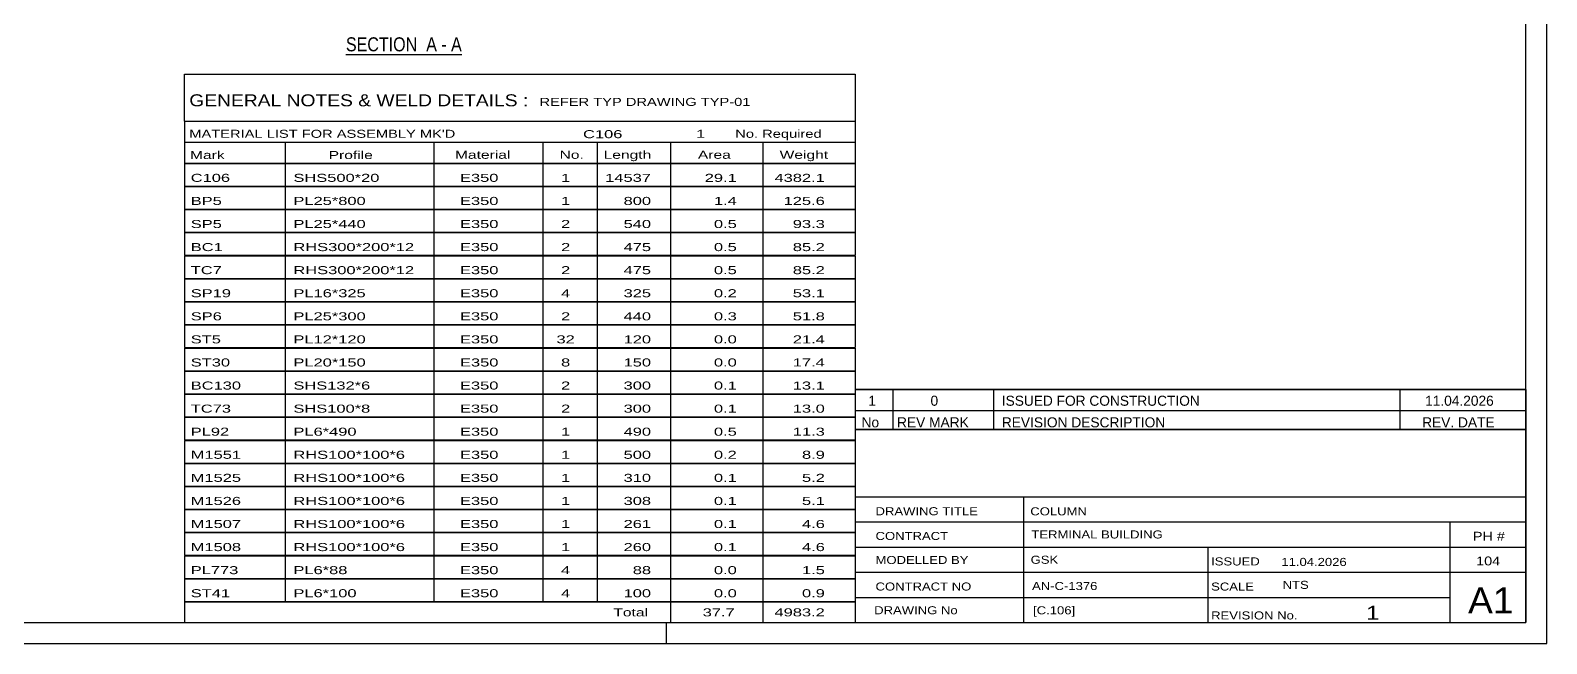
# Model space of a CAD drawing. Header units: millimetres. Extents: x -132 to 462, y -157 to 263.
# Drawn here: x 100.2 to 461.9, y -157 to -10.8 of the extents above; entities that cross this region are included whole.
import ezdxf

# ---------------------------------------------------------------- set-up
doc = ezdxf.new("R2010")
doc.units = ezdxf.units.MM
doc.styles.add('Arial Narrow', font='ARIALN.TTF', dxfattribs={"height": 0.2})

# ---------------------------------------------------------------- blocks, each defined once
blk = doc.blocks.new('Unknown-339278202-1134')
at = {"color": 5, "linetype": 'Continuous'}
for p, q in [((461.95, -157), (461.95, 263)), ((456.95, -152), (456.95, 258)), ((-127.05, -152), (456.95, -152)), ((251.95, -157), (251.95, -152)), ((-132.05, -157), (461.95, -157))]:
    blk.add_line(p, q, dxfattribs=at)
blk = doc.blocks.new('Unknown-339278202-17 - 2097')
at = {"color": 6, "linetype": 'Continuous'}
blk.add_line((175.47, -16.58), (203.12, -16.58), dxfattribs=at)
at = {"color": 0, "linetype": 'Continuous'}
blk.add_wipeout([(193.58, -15.83), (193.58, -12.33), (175.47, -12.33), (175.47, -15.83)], dxfattribs=at)
at = {"color": 7, "linetype": 'Continuous', "style": 'Arial Narrow'}
blk.add_text('SECTION ', height=3.34, dxfattribs=at).set_placement((175.47, -15.83))
at = {"color": 0, "linetype": 'Continuous'}
blk.add_wipeout([(197.18, -15.83), (197.18, -12.33), (194.63, -12.33), (194.63, -15.83)], dxfattribs=at)
blk.add_wipeout([(199.51, -15.83), (199.51, -12.33), (198.23, -12.33), (198.23, -15.83)], dxfattribs=at)
at = {"color": 7, "linetype": 'Continuous', "style": 'Arial Narrow'}
blk.add_text('A', height=3.34, dxfattribs=at).set_placement((194.63, -15.83))
at = {"color": 0, "linetype": 'Continuous'}
blk.add_wipeout([(203.12, -15.83), (203.12, -12.33), (200.56, -12.33), (200.56, -15.83)], dxfattribs=at)
at = {"color": 7, "linetype": 'Continuous', "style": 'Arial Narrow'}
for s, p in [('-', (198.23, -15.83)), ('A', (200.56, -15.83))]:
    blk.add_text(s, height=3.34, dxfattribs=at).set_placement(p)
blk = doc.blocks.new('Unknown-339278202-14171')
at = {"color": 7, "linetype": 'Continuous'}
for p, q in [((136.95, -21.25), (296.95, -21.25)), ((136.95, -32.5), (136.95, -21.25)), ((296.95, -21.25), (296.95, -32.5)), ((136.95, -32.5), (296.95, -32.5)), ((136.95, -32.5), (136.95, -37.5)), ((296.95, -32.5), (296.95, -37.5)), ((136.95, -37.5), (296.95, -37.5)), ((136.95, -37.5), (136.95, -42.5)), ((160.95, -37.5), (160.95, -42.5)), ((196.45, -37.5), (196.45, -42.5)), ((222.45, -37.5), (222.45, -42.5)), ((235.45, -37.5), (235.45, -42.5)), ((252.95, -37.5), (252.95, -42.5)), ((274.95, -37.5), (274.95, -42.5)), ((296.95, -37.5), (296.95, -42.5)), ((136.95, -42.5), (296.95, -42.5)), ((136.95, -42.55), (136.95, -47.95)), ((136.95, -42.55), (296.95, -42.55)), ((160.95, -42.5), (160.95, -48)), ((196.45, -42.5), (196.45, -48)), ((222.45, -42.5), (222.45, -48)), ((235.45, -42.5), (235.45, -48)), ((252.95, -42.5), (252.95, -48)), ((274.95, -42.5), (274.95, -48)), ((296.95, -42.55), (296.95, -47.95)), ((136.95, -47.95), (296.95, -47.95)), ((136.95, -48.05), (136.95, -53.45)), ((136.95, -48.05), (296.95, -48.05)), ((160.95, -48), (160.95, -53.5)), ((196.45, -48), (196.45, -53.5)), ((222.45, -48), (222.45, -53.5)), ((235.45, -48), (235.45, -53.5)), ((252.95, -48), (252.95, -53.5)), ((274.95, -48), (274.95, -53.5)), ((296.95, -48.05), (296.95, -53.45)), ((136.95, -53.45), (296.95, -53.45)), ((136.95, -53.55), (136.95, -58.95)), ((136.95, -53.55), (296.95, -53.55)), ((160.95, -53.5), (160.95, -59)), ((196.45, -53.5), (196.45, -59)), ((222.45, -53.5), (222.45, -59)), ((235.45, -53.5), (235.45, -59)), ((252.95, -53.5), (252.95, -59)), ((274.95, -53.5), (274.95, -59)), ((296.95, -53.55), (296.95, -58.95)), ((136.95, -58.95), (296.95, -58.95)), ((136.95, -59.05), (136.95, -64.45)), ((136.95, -59.05), (296.95, -59.05)), ((160.95, -59), (160.95, -64.5)), ((196.45, -59), (196.45, -64.5)), ((222.45, -59), (222.45, -64.5)), ((235.45, -59), (235.45, -64.5)), ((252.95, -59), (252.95, -64.5)), ((274.95, -59), (274.95, -64.5)), ((296.95, -59.05), (296.95, -64.45)), ((136.95, -64.45), (296.95, -64.45)), ((136.95, -64.55), (136.95, -69.95)), ((136.95, -64.55), (296.95, -64.55)), ((160.95, -64.5), (160.95, -70)), ((196.45, -64.5), (196.45, -70)), ((222.45, -64.5), (222.45, -70)), ((235.45, -64.5), (235.45, -70)), ((252.95, -64.5), (252.95, -70)), ((274.95, -64.5), (274.95, -70)), ((296.95, -64.55), (296.95, -69.95)), ((136.95, -69.95), (296.95, -69.95)), ((136.95, -70.05), (136.95, -75.45)), ((136.95, -70.05), (296.95, -70.05)), ((160.95, -70), (160.95, -75.5)), ((196.45, -70), (196.45, -75.5)), ((222.45, -70), (222.45, -75.5)), ((235.45, -70), (235.45, -75.5)), ((252.95, -70), (252.95, -75.5)), ((274.95, -70), (274.95, -75.5)), ((296.95, -70.05), (296.95, -75.45)), ((136.95, -75.45), (296.95, -75.45)), ((136.95, -75.55), (136.95, -80.95)), ((136.95, -75.55), (296.95, -75.55)), ((160.95, -75.5), (160.95, -81)), ((196.45, -75.5), (196.45, -81)), ((222.45, -75.5), (222.45, -81)), ((235.45, -75.5), (235.45, -81)), ((252.95, -75.5), (252.95, -81)), ((274.95, -75.5), (274.95, -81)), ((296.95, -75.55), (296.95, -80.95)), ((136.95, -80.95), (296.95, -80.95)), ((136.95, -81.05), (136.95, -86.45)), ((136.95, -81.05), (296.95, -81.05)), ((160.95, -81), (160.95, -86.5)), ((196.45, -81), (196.45, -86.5)), ((222.45, -81), (222.45, -86.5)), ((235.45, -81), (235.45, -86.5)), ((252.95, -81), (252.95, -86.5)), ((274.95, -81), (274.95, -86.5)), ((296.95, -81.05), (296.95, -86.45)), ((136.95, -86.45), (296.95, -86.45)), ((136.95, -86.55), (136.95, -91.95)), ((136.95, -86.55), (296.95, -86.55)), ((160.95, -86.5), (160.95, -92)), ((196.45, -86.5), (196.45, -92)), ((222.45, -86.5), (222.45, -92)), ((235.45, -86.5), (235.45, -92)), ((252.95, -86.5), (252.95, -92)), ((274.95, -86.5), (274.95, -92)), ((296.95, -86.55), (296.95, -91.95)), ((136.95, -91.95), (296.95, -91.95)), ((136.95, -92.05), (136.95, -97.45)), ((136.95, -92.05), (296.95, -92.05)), ((160.95, -92), (160.95, -97.5)), ((196.45, -92), (196.45, -97.5)), ((222.45, -92), (222.45, -97.5)), ((235.45, -92), (235.45, -97.5)), ((252.95, -92), (252.95, -97.5)), ((274.95, -92), (274.95, -97.5)), ((296.95, -92.05), (296.95, -97.45)), ((136.95, -97.45), (296.95, -97.45)), ((136.95, -97.55), (136.95, -102.95)), ((136.95, -97.55), (296.95, -97.55)), ((160.95, -97.5), (160.95, -103)), ((196.45, -97.5), (196.45, -103)), ((222.45, -97.5), (222.45, -103)), ((235.45, -97.5), (235.45, -103)), ((252.95, -97.5), (252.95, -103)), ((274.95, -97.5), (274.95, -103)), ((296.95, -97.55), (296.95, -102.95)), ((136.95, -102.95), (296.95, -102.95)), ((136.95, -103.05), (136.95, -108.45)), ((136.95, -103.05), (296.95, -103.05)), ((160.95, -103), (160.95, -108.5)), ((196.45, -103), (196.45, -108.5)), ((222.45, -103), (222.45, -108.5)), ((235.45, -103), (235.45, -108.5)), ((252.95, -103), (252.95, -108.5)), ((274.95, -103), (274.95, -108.5)), ((296.95, -103.05), (296.95, -108.45)), ((136.95, -108.45), (296.95, -108.45)), ((160.95, -108.5), (160.95, -114)), ((196.45, -108.5), (196.45, -114)), ((222.45, -108.5), (222.45, -114)), ((235.45, -108.5), (235.45, -114)), ((252.95, -108.5), (252.95, -114)), ((274.95, -108.5), (274.95, -114)), ((136.95, -108.55), (136.95, -113.95)), ((136.95, -108.55), (296.95, -108.55)), ((296.95, -108.55), (296.95, -113.95)), ((136.95, -113.95), (296.95, -113.95)), ((136.95, -114.05), (136.95, -119.45)), ((136.95, -114.05), (296.95, -114.05)), ((160.95, -114), (160.95, -119.5)), ((196.45, -114), (196.45, -119.5)), ((222.45, -114), (222.45, -119.5)), ((235.45, -114), (235.45, -119.5)), ((252.95, -114), (252.95, -119.5)), ((274.95, -114), (274.95, -119.5)), ((296.95, -114.05), (296.95, -119.45)), ((136.95, -119.45), (296.95, -119.45)), ((136.95, -119.55), (136.95, -124.95)), ((136.95, -119.55), (296.95, -119.55)), ((160.95, -119.5), (160.95, -125)), ((196.45, -119.5), (196.45, -125)), ((222.45, -119.5), (222.45, -125)), ((235.45, -119.5), (235.45, -125)), ((252.95, -119.5), (252.95, -125)), ((274.95, -119.5), (274.95, -125)), ((296.95, -119.55), (296.95, -124.95)), ((136.95, -124.95), (296.95, -124.95)), ((136.95, -125.05), (136.95, -130.45)), ((136.95, -125.05), (296.95, -125.05)), ((160.95, -125), (160.95, -130.5)), ((196.45, -125), (196.45, -130.5)), ((222.45, -125), (222.45, -130.5)), ((235.45, -125), (235.45, -130.5)), ((252.95, -125), (252.95, -130.5)), ((274.95, -125), (274.95, -130.5)), ((296.95, -125.05), (296.95, -130.45)), ((136.95, -130.45), (296.95, -130.45)), ((136.95, -130.55), (136.95, -135.95)), ((136.95, -130.55), (296.95, -130.55)), ((160.95, -130.5), (160.95, -136)), ((196.45, -130.5), (196.45, -136)), ((222.45, -130.5), (222.45, -136)), ((235.45, -130.5), (235.45, -136)), ((252.95, -130.5), (252.95, -136)), ((274.95, -130.5), (274.95, -136)), ((296.95, -130.55), (296.95, -135.95)), ((136.95, -135.95), (296.95, -135.95)), ((136.95, -136.05), (136.95, -141.45)), ((136.95, -136.05), (296.95, -136.05)), ((160.95, -136), (160.95, -141.5)), ((196.45, -136), (196.45, -141.5)), ((222.45, -136), (222.45, -141.5)), ((235.45, -136), (235.45, -141.5)), ((252.95, -136), (252.95, -141.5)), ((274.95, -136), (274.95, -141.5)), ((296.95, -136.05), (296.95, -141.45)), ((136.95, -141.45), (296.95, -141.45)), ((136.95, -141.55), (136.95, -146.95)), ((136.95, -141.55), (296.95, -141.55)), ((160.95, -141.5), (160.95, -147)), ((196.45, -141.5), (196.45, -147)), ((222.45, -141.5), (222.45, -147)), ((235.45, -141.5), (235.45, -147)), ((252.95, -141.5), (252.95, -147)), ((274.95, -141.5), (274.95, -147)), ((296.95, -141.55), (296.95, -146.95)), ((136.95, -146.95), (296.95, -146.95)), ((136.95, -147), (296.95, -147)), ((136.95, -147), (136.95, -152)), ((252.95, -147), (252.95, -152)), ((274.95, -147), (274.95, -152)), ((296.95, -147), (296.95, -152)), ((136.95, -152), (296.95, -152))]:
    blk.add_line(p, q, dxfattribs=at)
at = {"color": 7, "style": 'Arial Narrow'}
for s, height, width, p in [('GENERAL NOTES & WELD DETAILS :', 2.8633, 1.4, (138.1, -28.94)), ('REFER TYP DRAWING TYP-01', 1.9089, 1.6, (221.65, -28.84)), ("MATERIAL LIST FOR ASSEMBLY MK'D", 1.9089, 1.6, (138.1, -36.44)), ('C106', 1.909, 1.794707, (232.05, -36.53)), ('1', 1.91, 1.794707, (259.03, -36.44)), ('No. Required', 1.9089, 1.6, (268.36, -36.44)), ('Mark', 1.909, 1.7, (138.28, -41.5)), ('Profile', 1.909, 1.7, (171.36, -41.5)), ('Material', 1.909, 1.7, (201.49, -41.44)), ('No.', 1.909, 1.7, (226.45, -41.44)), ('Length', 1.909, 1.7, (236.95, -41.44)), ('Area', 1.909, 1.7, (259.45, -41.44)), ('Weight', 1.909, 1.7, (278.95, -41.44))]:
    blk.add_text(s, height=height, dxfattribs=dict(at, width=width)).set_placement(p)
at = {"color": 7, "linetype": 'Continuous', "style": 'Arial Narrow'}
for s, height, width, p in [('C106', 1.909, 1.794707, (138.45, -46.94)), ('SHS500*20', 1.909, 1.794707, (162.95, -46.94)), ('E350', 1.909, 1.794707, (202.69, -46.94)), ('1', 1.91, 1.794707, (226.8, -46.94)), ('14537', 1.909, 1.794707, (237.34, -46.94)), ('29.1', 1.909, 1.794707, (261.08, -46.94)), ('4382.1', 1.909, 1.794707, (277.72, -46.94)), ('BP5', 1.909, 1.794707, (138.45, -52.44)), ('PL25*800', 1.909, 1.794707, (162.95, -52.44)), ('E350', 1.909, 1.794707, (202.69, -52.44)), ('1', 1.91, 1.794707, (226.8, -52.44)), ('800', 1.909, 1.794707, (241.72, -52.44)), ('1.4', 1.909, 1.794707, (263.27, -52.44)), ('125.6', 1.909, 1.794707, (279.9, -52.44)), ('SP5', 1.909, 1.794707, (138.45, -57.94)), ('PL25*440', 1.909, 1.794707, (162.95, -57.94)), ('E350', 1.909, 1.794707, (202.69, -57.94)), ('2', 1.91, 1.794707, (226.8, -57.94)), ('540', 1.909, 1.794707, (241.72, -57.94)), ('0.5', 1.909, 1.794707, (263.27, -57.94)), ('93.3', 1.909, 1.794707, (282.09, -57.94)), ('BC1', 1.909, 1.794707, (138.45, -63.44)), ('RHS300*200*12', 1.9089, 1.794707, (162.95, -63.44)), ('E350', 1.909, 1.794707, (202.69, -63.44)), ('2', 1.91, 1.794707, (226.8, -63.44)), ('0.5', 1.909, 1.794707, (263.27, -63.44)), ('85.2', 1.909, 1.794707, (282.09, -63.44)), ('475', 1.909, 1.794707, (241.72, -63.44)), ('TC7', 1.909, 1.794707, (138.45, -68.94)), ('RHS300*200*12', 1.9089, 1.794707, (162.95, -68.94)), ('E350', 1.909, 1.794707, (202.69, -68.94)), ('2', 1.91, 1.794707, (226.8, -68.94)), ('475', 1.909, 1.794707, (241.72, -68.94)), ('0.5', 1.909, 1.794707, (263.27, -68.94)), ('85.2', 1.909, 1.794707, (282.09, -68.94)), ('SP19', 1.909, 1.794707, (138.45, -74.44)), ('PL16*325', 1.909, 1.794707, (162.95, -74.44)), ('E350', 1.909, 1.794707, (202.69, -74.44)), ('4', 1.91, 1.794707, (226.8, -74.44)), ('325', 1.909, 1.794707, (241.72, -74.44)), ('0.2', 1.909, 1.794707, (263.27, -74.44)), ('53.1', 1.909, 1.794707, (282.09, -74.44)), ('SP6', 1.909, 1.794707, (138.45, -79.94)), ('PL25*300', 1.909, 1.794707, (162.95, -79.94)), ('E350', 1.909, 1.794707, (202.69, -79.94)), ('2', 1.91, 1.794707, (226.8, -79.94)), ('440', 1.909, 1.794707, (241.72, -79.94)), ('0.3', 1.909, 1.794707, (263.27, -79.94)), ('51.8', 1.909, 1.794707, (282.09, -79.94)), ('ST5', 1.909, 1.794707, (138.45, -85.44)), ('PL12*120', 1.909, 1.794707, (162.95, -85.44)), ('E350', 1.909, 1.794707, (202.69, -85.44)), ('32', 1.909, 1.794707, (225.71, -85.44)), ('120', 1.909, 1.794707, (241.72, -85.44)), ('0.0', 1.909, 1.794707, (263.27, -85.44)), ('21.4', 1.909, 1.794707, (282.09, -85.44)), ('ST30', 1.909, 1.794707, (138.45, -90.94)), ('PL20*150', 1.909, 1.794707, (162.95, -90.94)), ('E350', 1.909, 1.794707, (202.69, -90.94)), ('8', 1.91, 1.794707, (226.8, -90.94)), ('150', 1.909, 1.794707, (241.72, -90.94)), ('0.0', 1.909, 1.794707, (263.27, -90.94)), ('17.4', 1.909, 1.794707, (282.09, -90.94)), ('BC130', 1.909, 1.794707, (138.45, -96.44)), ('SHS132*6', 1.909, 1.794707, (162.95, -96.44)), ('E350', 1.909, 1.794707, (202.69, -96.44)), ('2', 1.91, 1.794707, (226.8, -96.44)), ('300', 1.909, 1.794707, (241.72, -96.44)), ('0.1', 1.909, 1.794707, (263.27, -96.44)), ('13.1', 1.909, 1.794707, (282.09, -96.44)), ('TC73', 1.909, 1.794707, (138.45, -101.94)), ('SHS100*8', 1.909, 1.794707, (162.95, -101.94)), ('E350', 1.909, 1.794707, (202.69, -101.94)), ('2', 1.91, 1.794707, (226.8, -101.94)), ('300', 1.909, 1.794707, (241.72, -101.94)), ('0.1', 1.909, 1.794707, (263.27, -101.94)), ('13.0', 1.909, 1.794707, (282.09, -101.94)), ('PL92', 1.909, 1.794707, (138.45, -107.44)), ('PL6*490', 1.909, 1.794707, (162.95, -107.44)), ('E350', 1.909, 1.794707, (202.69, -107.44)), ('1', 1.91, 1.794707, (226.8, -107.44)), ('490', 1.909, 1.794707, (241.72, -107.44)), ('0.5', 1.909, 1.794707, (263.27, -107.44)), ('11.3', 1.909, 1.794707, (282.09, -107.44)), ('M1551', 1.909, 1.794707, (138.45, -112.94)), ('RHS100*100*6', 1.9089, 1.794707, (162.95, -112.94)), ('E350', 1.909, 1.794707, (202.69, -112.94)), ('1', 1.91, 1.794707, (226.8, -112.94)), ('500', 1.909, 1.794707, (241.72, -112.94)), ('0.2', 1.909, 1.794707, (263.27, -112.94)), ('8.9', 1.909, 1.794707, (284.28, -112.94)), ('M1525', 1.909, 1.794707, (138.45, -118.44)), ('RHS100*100*6', 1.9089, 1.794707, (162.95, -118.44)), ('E350', 1.909, 1.794707, (202.69, -118.44)), ('1', 1.91, 1.794707, (226.8, -118.44)), ('310', 1.909, 1.794707, (241.72, -118.44)), ('0.1', 1.909, 1.794707, (263.27, -118.44)), ('5.2', 1.909, 1.794707, (284.28, -118.44)), ('M1526', 1.909, 1.794707, (138.45, -123.94)), ('RHS100*100*6', 1.9089, 1.794707, (162.95, -123.94)), ('E350', 1.909, 1.794707, (202.69, -123.94)), ('1', 1.91, 1.794707, (226.8, -123.94)), ('308', 1.909, 1.794707, (241.72, -123.94)), ('0.1', 1.909, 1.794707, (263.27, -123.94)), ('5.1', 1.909, 1.794707, (284.28, -123.94)), ('M1507', 1.909, 1.794707, (138.45, -129.44)), ('RHS100*100*6', 1.9089, 1.794707, (162.95, -129.44)), ('E350', 1.909, 1.794707, (202.69, -129.44)), ('1', 1.91, 1.794707, (226.8, -129.44)), ('261', 1.909, 1.794707, (241.72, -129.44)), ('0.1', 1.909, 1.794707, (263.27, -129.44)), ('4.6', 1.909, 1.794707, (284.28, -129.44)), ('M1508', 1.909, 1.794707, (138.45, -134.94)), ('RHS100*100*6', 1.9089, 1.794707, (162.95, -134.94)), ('E350', 1.909, 1.794707, (202.69, -134.94)), ('1', 1.91, 1.794707, (226.8, -134.94)), ('260', 1.909, 1.794707, (241.72, -134.94)), ('0.1', 1.909, 1.794707, (263.27, -134.94)), ('4.6', 1.909, 1.794707, (284.28, -134.94)), ('PL773', 1.909, 1.794707, (138.45, -140.44)), ('PL6*88', 1.909, 1.794707, (162.95, -140.44)), ('E350', 1.909, 1.794707, (202.69, -140.44)), ('4', 1.91, 1.794707, (226.8, -140.44)), ('88', 1.909, 1.794707, (243.91, -140.44)), ('0.0', 1.909, 1.794707, (263.27, -140.44)), ('1.5', 1.909, 1.794707, (284.28, -140.44)), ('ST41', 1.909, 1.794707, (138.45, -145.94)), ('PL6*100', 1.909, 1.794707, (162.95, -145.94)), ('E350', 1.909, 1.794707, (202.69, -145.94)), ('4', 1.91, 1.794707, (226.8, -145.94)), ('100', 1.909, 1.794707, (241.72, -145.94)), ('0.0', 1.909, 1.794707, (263.27, -145.94)), ('0.9', 1.909, 1.794707, (284.28, -145.94)), ('Total', 1.909, 1.7, (239.28, -150.5)), ('37.7', 1.909, 1.794707, (260.59, -150.5)), ('4983.2', 1.909, 1.794707, (277.72, -150.5))]:
    blk.add_text(s, height=height, dxfattribs=dict(at, width=width)).set_placement(p)
blk = doc.blocks.new('Unknown-339278202-14169')
at = {"color": 7, "linetype": 'Continuous'}
for p, q in [((296.95, -105.95), (296.95, -152)), ((296.95, -105.95), (456.95, -105.95)), ((456.95, -106), (456.95, -152)), ((296.95, -122), (456.95, -122)), ((337.09, -122), (337.09, -152)), ((296.95, -128), (456.95, -128)), ((438.95, -151.95), (438.95, -127.95)), ((296.95, -134), (456.95, -134)), ((381.09, -134), (381.09, -152)), ((296.95, -140), (456.95, -140)), ((296.95, -146), (438.95, -146)), ((296.95, -152), (456.95, -152))]:
    blk.add_line(p, q, dxfattribs=at)
at = {"color": 7, "style": 'Arial Narrow'}
for s, height, width, p in [('DRAWING TITLE', 1.9089, 1.425378, (301.83, -126.4)), ('COLUMN', 1.909, 1.425378, (338.75, -126.42)), ('TERMINAL BUILDING', 1.9089, 1.425378, (339.01, -131.93)), ('CONTRACT', 1.909, 1.425378, (301.83, -132.29)), ('MODELLED BY', 1.9089, 1.425378, (301.83, -138.02)), ('GSK', 1.909, 1.425378, (338.83, -137.96)), ('ISSUED', 1.909, 1.425378, (381.89, -138.36)), ('11.04.2026', 1.909, 1.425378, (398.64, -138.48)), ('CONTRACT NO', 1.9089, 1.425378, (301.83, -144.34)), ('AN-C-1376', 1.909, 1.425378, (339.17, -144.22)), ('SCALE', 1.909, 1.425378, (381.89, -144.35)), ('A1', 6.204, 1.25, (443.19, -149.8)), ('DRAWING No', 1.909, 1.425378, (301.51, -150)), ('[C.106]', 1.909, 1.425378, (339.41, -150.01)), ('1', 3.34, 1.5, (418.86, -151.32)), ('REVISION No.', 1.9089, 1.425378, (381.89, -151.23))]:
    blk.add_text(s, height=height, dxfattribs=dict(at, width=width)).set_placement(p)
at = {"color": 7, "linetype": 'Continuous', "style": 'Arial Narrow'}
for s, height, width, p in [('PH #', 2.1, 1.42538, (444.35, -132.45)), ('104', 2.1, 1.42538, (445.13, -138.35)), ('NTS', 1.909, 1.425378, (398.95, -143.95))]:
    blk.add_text(s, height=height, dxfattribs=dict(at, width=width)).set_placement(p)
blk = doc.blocks.new('Unknown-339278202-14170')
at = {"color": 7, "linetype": 'Continuous'}
for p, q in [((296.95, -96.45), (456.95, -96.45)), ((456.95, -96.45), (296.95, -96.45)), ((296.95, -96.45), (296.95, -101.45)), ((305.95, -96.45), (305.95, -101.45)), ((329.95, -96.45), (329.95, -101.45)), ((426.95, -96.45), (426.95, -101.45)), ((456.95, -96.45), (456.95, -101.45)), ((296.95, -101.45), (456.95, -101.45)), ((296.95, -101.45), (296.95, -105.95)), ((296.95, -101.45), (456.95, -101.45)), ((305.95, -101.45), (305.95, -105.95)), ((329.95, -101.45), (329.95, -105.95)), ((426.95, -101.45), (426.95, -105.95)), ((456.95, -101.45), (456.95, -105.95)), ((456.95, -105.95), (296.95, -105.95))]:
    blk.add_line(p, q, dxfattribs=at)
at = {"color": 7, "linetype": 'Continuous', "style": 'Arial Narrow'}
for s, height, width, p in [('1', 2.39, 1.196471, (300.11, -100.3)), ('0', 2.39, 1.196471, (314.95, -100.3)), ('ISSUED FOR CONSTRUCTION', 2.3861, 1.196471, (331.95, -100.3)), ('11.04.2026', 2.386, 1.196471, (432.95, -100.3)), ('No', 2.386, 1.2, (298.49, -105.45)), ('REV MARK', 2.386, 1.2, (306.95, -105.45)), ('REVISION DESCRIPTION', 2.3861, 1.2, (331.95, -105.45)), ('REV. DATE', 2.386, 1.2, (432.23, -105.45))]:
    blk.add_text(s, height=height, dxfattribs=dict(at, width=width)).set_placement(p)

msp = doc.modelspace()

# ---------------------------------------------------------------- block references
for name in ['Unknown-339278202-1134', 'Unknown-339278202-14171', 'Unknown-339278202-14170', 'Unknown-339278202-14169']:
    msp.add_blockref(name, (0, 0))

# ---------------------------------------------------------------- next in the draw order: block references
msp.add_blockref('Unknown-339278202-17 - 2097', (0, 0))

doc.saveas('drawing.dxf')
